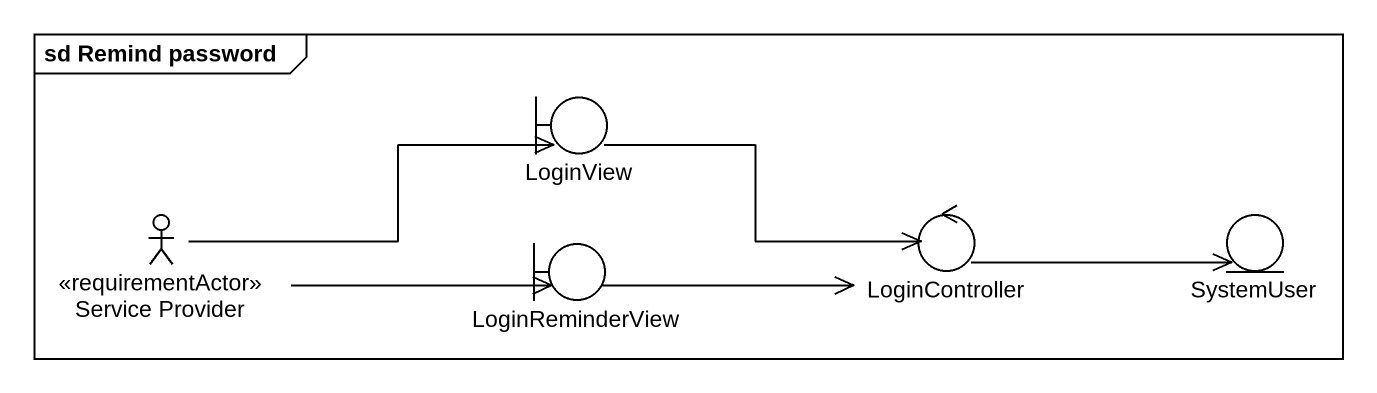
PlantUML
@startuml
mainframe sd Remind password
boundary LoginView
actor "Service Provider" as Service_Provider <<requirementActor>>
boundary LoginReminderView
control LoginController
entity SystemUser
LoginView -right-> LoginController
Service_Provider -right-> LoginView
Service_Provider -right-> LoginReminderView
LoginReminderView -right-> LoginController
LoginController -right-> SystemUser
@enduml
